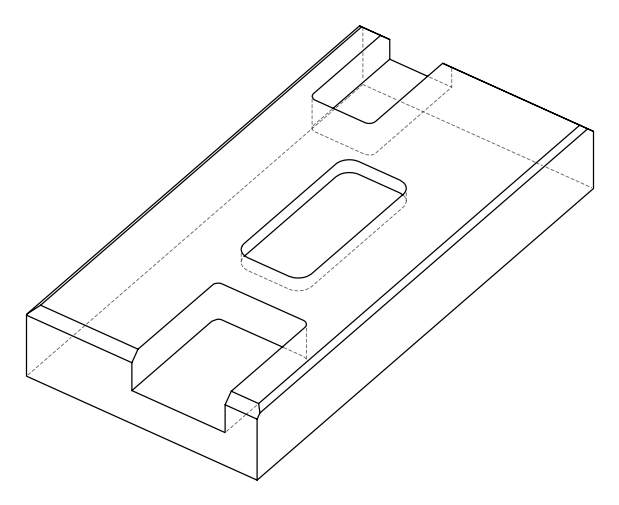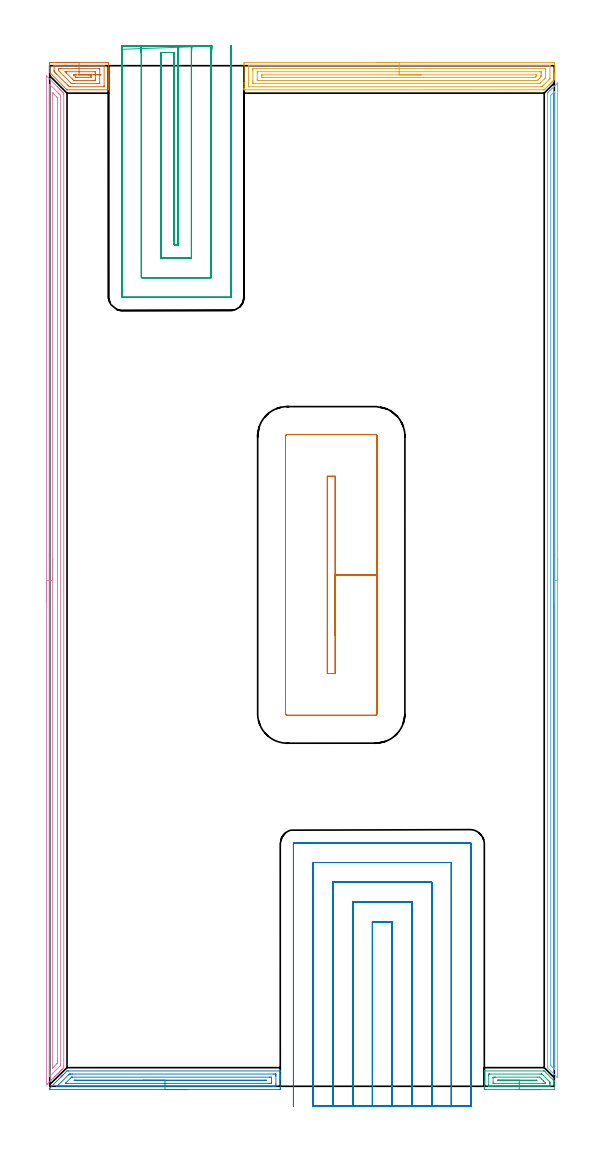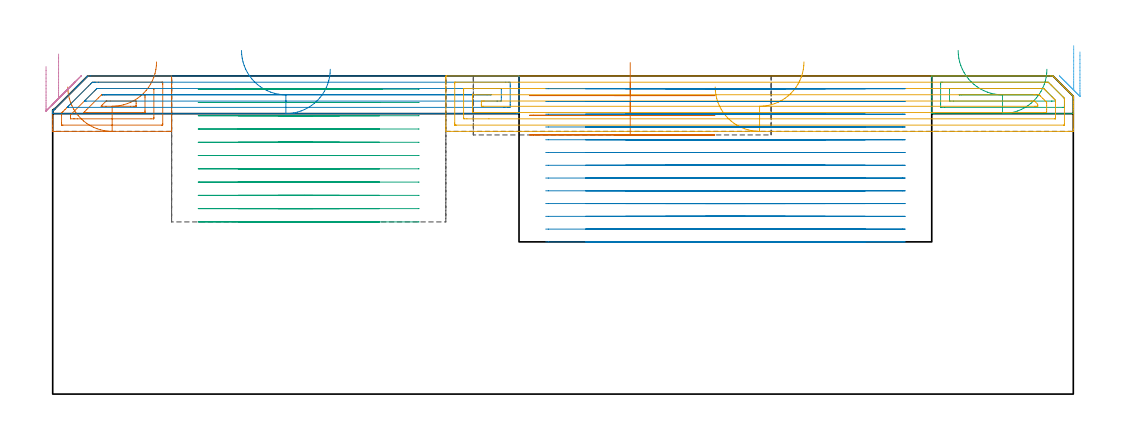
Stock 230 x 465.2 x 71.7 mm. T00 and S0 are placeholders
(PLAN: 9 operations, 2 tool changes, 99.5 min)
(1 AREA_MILL | FG_CHAMFER_SURFACE | UGT0205_001 | 1.2 min | 2615 mm3)
(2 AREA_MILL_1 | FG_CHAMFER_SURFACE_1 | UGT0205_001 | 3.39 min | 3986 mm3)
(3 AREA_MILL_2 | FG_CHAMFER_SURFACE_2 | UGT0205_001 | 1.12 min | 1341 mm3)
(4 AREA_MILL_3 | FG_CHAMFER_SURFACE_3 | UGT0205_001 | 11.09 min | 14027 mm3)
(5 AREA_MILL_4 | FG_CHAMFER_SURFACE_4 | UGT0205_001 | 5.84 min | 11568 mm3)
(6 AREA_MILL_5 | FG_CHAMFER_SURFACE_5 | UGT0205_001 | 7.36 min | 4731 mm3)
(7 MILL_RECTANGULAR_POCKET | POCKET_RECTANGULAR_STRAIGHT | UGT0201_109 | Follow Part, ap 6.35, ae 75% | 3.63 min | 134843 mm3)
(8 MILL_SLOT | SLOT_PARTIAL_RECTANGULAR | NXT0201_011 | Follow Part, ap 3, ae 75% | 42.56 min | 405926 mm3)
(9 MILL_SLOT_1 | SLOT_PARTIAL_RECTANGULAR_1 | NXT0201_011 | Follow Part, ap 3, ae 75% | 23.28 min | 225331 mm3)
(TOOL UGT0205_001 | Chamfer Mill 20 x 3 x 45 deg. | D20 FL50 Z2)
(TOOL UGT0201_109 | End Mill 25.4 mm | D25.4 FL25 Z2)
(TOOL NXT0201_011 | ENDMILL 12mm [2P460-1200-NA 1630] | D12 FL38 Z6)
(OP 1 AREA_MILL)
G17 G21 G94 G90
T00 M6
G54
G17 G0 G90 X3.4 Y466.7 S1061 M3
G43 Z81.7 H0
Z69.2
G94 G1 X3.438 Z68.328 F250.
X3.552 Z67.463
X3.741 Z66.612
X4.003 Z65.78
X4.337 Z64.974
X4.74 Z64.2
X5.208 Z63.464
X5.74 Z62.772
X6.329 Z62.129
X6.972 Z61.539
X7.664 Z61.008
X8.4 Z60.54
X9.174 Z60.137
X9.98 Z59.803
X10.812 Z59.541
X11.663 Z59.352
X12.528 Z59.238
X13.4 Z59.2
X25.879
X26.266 Y466.698 Z59.202
X26.759 Y466.693 Z59.204
X26.792 Y466.691 Z59.205
X26.8 Y466.201 Z59.695
Y459.123 Z66.771
Y458.418 Z67.48
Y458.238 Z67.66
Y456.468 Z69.428
Y456.109 Z69.79
Y455.058 Z70.841
Y454.699 Z71.2
X26.799 Y454.4 Z71.498
X26.79 Y454.206 Z71.692
X26.71 Y454.2 Z71.7
X8.076
X7.905 Y454.204 Z71.689
X7.879 Y454.225 Z71.669
X7.655 Y454.444 Z71.455
X7.632 Y454.467 Z71.432
X0.084 Y462.016 Z63.884
X0.01 Y462.101 Z63.796
X0. Y462.268 Z63.63
Y464.072 Z61.826
Y465.317 Z60.581
Y465.496 Z60.402
X0.004 Y466.201 Z59.692
X0.008 Y466.69 Z59.204
X0.042 Y466.692 Z59.203
X0.534 Y466.7 Z59.2
X13.4
Y465.286 Z60.614
X24.523 Y465.285 Z60.615
X24.704 Y465.281 Z60.619
X24.785 Y465.279 Z60.621
X24.792 Y465.233 Z60.667
X24.796 Y465.18 Z60.72
X24.799 Y465.01 Z60.89
X24.8 Y456.161 Z69.739
X24.797 Y455.853 Z70.047
X24.792 Y455.649 Z70.251
X24.79 Y455.619 Z70.281
X24.784 Y455.618 Z70.282
X24.759 Y455.616 Z70.284
X24.706 Y455.615 Z70.285
X24.492 Y455.614 Z70.286
X9.376 Y455.615 Z70.285
X8.953 Y455.621 Z70.279
X8.52 Y456.037 Z69.863
X8.083 Y456.468 Z69.432
X3.196 Y461.354 Z64.546
X2.773 Y461.777 Z64.123
X2.308 Y462.245 Z63.655
X2.106 Y462.456 Z63.444
X2.01 Y462.562 Z63.338
X2.007 Y462.662 Z63.238
X2.001 Y462.968 Z62.932
X2. Y464.739 Z61.161
X2.003 Y465.047 Z60.853
X2.008 Y465.251 Z60.649
X2.01 Y465.281 Z60.619
X2.016 Y465.282 Z60.618
X2.041 Y465.284 Z60.616
X2.094 Y465.285 Z60.615
X2.308 Y465.286 Z60.614
X13.4
Y463.872 Z62.028
X22.155 Y463.871 Z62.029
X22.717 Y463.869 Z62.031
X22.762 Y463.867 Z62.033
X22.783 Y463.866 Z62.034
X22.79 Y463.795 Z62.105
X22.797 Y463.63 Z62.27
X22.799 Y463.547 Z62.353
Y457.271 Z68.629
X22.796 Y457.188 Z68.712
X22.788 Y457.035 Z68.865
X22.717 Y457.034 Z68.866
X22.154 Y457.03 Z68.87
X21.83 Y457.029 Z68.871
X21.268 Y457.028 Z68.872
X11.182 Y457.029 Z68.871
X10.619 Y457.03 Z68.87
X10.294 Y457.032 Z68.868
X9.975 Y457.036 Z68.864
X9.65 Y457.353 Z68.547
X9.407 Y457.593 Z68.307
X4.338 Y462.662 Z63.238
X4.083 Y462.921 Z62.979
X4.014 Y462.997 Z62.903
X4.005 Y463.298 Z62.602
X4.001 Y463.464 Z62.436
X4. Y463.547 Z62.353
X4.001 Y463.629 Z62.271
X4.004 Y463.712 Z62.188
X4.012 Y463.865 Z62.035
X4.083 Y463.866 Z62.034
X4.646 Y463.87 Z62.03
X4.97 Y463.871 Z62.029
X5.532 Y463.872 Z62.028
X13.4
Y462.457 Z63.443
X20.261
X20.763 Y462.452 Z63.448
X20.786 Y462.451 Z63.449
X20.79 Y462.425 Z63.475
X20.795 Y462.354 Z63.546
X20.798 Y462.209 Z63.691
X20.8 Y461.919 Z63.981
Y459.123 Z66.777
X20.799 Y458.751 Z67.149
X20.797 Y458.566 Z67.334
X20.793 Y458.473 Z67.427
X20.79 Y458.454 Z67.446
X20.779 Y458.449 Z67.451
X20.733 Y458.447 Z67.453
X20.055 Y458.443 Z67.457
X19.85
X11.864
X11.182 Y458.445 Z67.455
X11.085 Y458.447 Z67.453
X11.029 Y458.449 Z67.451
X10.975 Y458.486 Z67.414
X10.294 Y459.154 Z66.746
X7.671 Y461.777 Z64.123
X7.632 Y461.816 Z64.084
X7.241 Y462.212 Z63.688
X7.049 Y462.41 Z63.49
X7.011 Y462.45 Z63.45
X7.033 Y462.452 Z63.448
X7.091 Y462.454 Z63.446
X7.632 Y462.457 Z63.443
X7.838
X13.4
Y461.043 Z64.857
X17.544
X18.28 Y461.042 Z64.858
X18.431 Y461.041 Z64.859
X18.733 Y461.036 Z64.864
X18.791 Y461.031 Z64.869
X18.794 Y461.011 Z64.889
X18.797 Y460.966 Z64.934
X18.799 Y460.892 Z65.008
X18.8 Y460.375 Z65.525
X18.796 Y460.008 Z65.892
X18.792 Y459.879 Z66.021
X18.791 Y459.868 Z66.032
X18.763 Y459.864 Z66.036
X18.683 Y459.86 Z66.04
X18.583 Y459.858 Z66.042
X12.956 Y459.857 Z66.043
X12.218 Y459.859 Z66.041
X12.069 Y459.862 Z66.038
X12.052 Y459.864 Z66.036
X12.031 Y459.878 Z66.022
X11.983 Y459.92 Z65.98
X11.892 Y460.008 Z65.892
X11.182 Y460.72 Z65.18
X11.017 Y460.892 Z65.008
X10.896 Y461.037 Z64.863
X11.033 Y461.04 Z64.86
X11.182 Y461.042 Z64.858
X11.918 Y461.043 Z64.857
X12.069
X13.4
X14.272 Z64.895
X15.136 Z65.009
X15.988 Z65.198
X16.82 Z65.46
X17.626 Z65.794
X18.4 Z66.197
X19.136 Z66.665
X19.828 Z67.196
X20.471 Z67.786
X21.06 Z68.429
X21.591 Z69.121
X22.06 Z69.857
X22.463 Z70.631
X22.797 Z71.437
X23.059 Z72.269
X23.248 Z73.12
X23.362 Z73.985
X23.4 Z74.857
G0 Z81.7
M5
M2
(OP 2 AREA_MILL_1)
G17 G21 G94 G90
T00 M6
G54
G17 G0 G90 X62.55 Y-1.5 S1061 M3
G43 Z81.7 H0
Z73.2
G94 G1 X62.512 Z72.328 F250.
X62.398 Z71.463
X62.209 Z70.612
X61.947 Z69.78
X61.613 Z68.974
X61.21 Z68.2
X60.742 Z67.464
X60.21 Z66.772
X59.621 Z66.129
X58.978 Z65.54
X58.286 Z65.008
X57.55 Z64.54
X56.776 Z64.137
X55.97 Z63.803
X55.138 Z63.541
X54.286 Z63.352
X53.422 Z63.238
X52.55 Z63.2
X0.11
X0.016 Y-1.495 Z63.204
X0.01 Y-1.494 Z63.205
X0. Y-1.4 Z63.3
Y-1.014 Z63.686
X0.004 Y-0.927 Z63.773
X0.01 Y-0.893 Z63.805
X0.16 Y-0.739 Z63.957
X0.258 Y-0.641 Z64.057
X0.466 Y-0.434 Z64.266
X5.205 Y4.305 Z69.004
X5.248 Y4.349 Z69.046
X5.295 Y4.395 Z69.094
X5.49 Y4.59 Z69.289
X5.539 Y4.64 Z69.337
X5.591 Y4.692 Z69.391
X5.776 Y4.876 Z69.575
X5.829 Y4.931 Z69.628
X6.122 Y5.222 Z69.922
X6.776 Y5.877 Z70.576
X7.665 Y6.766 Z71.464
X7.767 Y6.864 Z71.563
X7.905 Y6.999 Z71.687
X8.554 Y7. Z71.7
X104.99
X105.09 Y6.997 Z71.689
X105.097 Y6.922 Z71.615
X105.1 Y6.839 Z71.538
Y5.363 Z70.062
Y4.931 Z69.627
Y4.715 Z69.412
Y4.059 Z68.755
Y3.843 Z68.54
Y3.186 Z67.88
Y-0.847 Z63.849
X105.095 Y-1.176 Z63.521
X105.09 Y-1.492 Z63.204
X104.872 Y-1.496 Z63.202
X104.546 Y-1.5 Z63.2
X52.55
Y-0.086 Z64.614
X3.431 Y-0.085 Z64.615
X3.353 Y-0.084 Z64.616
X3.298 Y-0.08 Z64.62
X3.284 Y-0.078 Z64.622
X3.291 Y-0.069 Z64.631
X3.455 Y0.103 Z64.803
X3.573 Y0.223 Z64.923
X3.919 Y0.569 Z65.269
X8.554 Y5.203 Z69.903
X8.862 Y5.501 Z70.201
X8.947 Y5.579 Z70.279
X9.109 Y5.581 Z70.281
X9.443 Y5.584 Z70.284
X9.665 Y5.585 Z70.285
X10.331 Y5.586 Z70.286
X102.101
X102.768 Y5.584 Z70.284
X102.994 Y5.582 Z70.282
X103.072 Y5.579 Z70.279
X103.09 Y5.554 Z70.254
X103.096 Y5.481 Z70.181
X103.099 Y4.931 Z69.631
X103.1 Y4.605 Z69.305
Y1.116 Z65.816
X103.099 Y0.569 Z65.269
X103.097 Y0.246 Z64.946
X103.09 Y-0.076 Z64.624
X102.768 Y-0.082 Z64.618
X102.545 Y-0.084 Z64.616
X101.879 Y-0.086 Z64.614
X101.657
X52.55
Y1.328 Z66.028
X7.55 Y1.329 Z66.029
X7.32 Y1.332 Z66.032
X7.168 Y1.335 Z66.035
X7.146 Y1.338 Z66.038
X7.152 Y1.345 Z66.045
X7.174 Y1.371 Z66.071
X7.241 Y1.441 Z66.141
X9.652 Y3.853 Z68.553
X9.861 Y4.059 Z68.759
X9.957 Y4.148 Z68.848
X9.974 Y4.163 Z68.863
X10.025 Y4.166 Z68.866
X10.101 Y4.169 Z68.869
X10.217 Y4.171 Z68.871
X10.331
X100.101
X100.878 Y4.168 Z68.868
X100.99 Y4.165 Z68.865
X101.09 Y4.16 Z68.86
X101.095 Y4.059 Z68.759
X101.099 Y3.952 Z68.652
X101.1 Y2.206 Z66.906
X101.094 Y1.441 Z66.141
X101.093 Y1.341 Z66.041
X100.99 Y1.335 Z66.035
X100.216 Y1.329 Z66.029
X100.101
X52.55 Y1.328 Z66.028
Y2.743 Z67.443
X11.672
X11.235 Y2.744 Z67.444
X11.22 Y2.745 Z67.445
X11.183 Y2.751 Z67.451
X11.206 Y2.755 Z67.455
X11.22 Y2.756 Z67.456
X11.657 Y2.757 Z67.457
X12.094
X98.761
X98.775 Y2.755 Z67.455
X98.791 Y2.75 Z67.45
X98.774 Y2.744 Z67.444
X97.887 Y2.743 Z67.443
X52.55
X51.678 Z67.481
X50.814 Z67.595
X49.962 Z67.783
X49.13 Z68.046
X48.324 Z68.38
X47.55 Z68.782
X46.814 Z69.251
X46.122 Z69.782
X45.479 Z70.372
X44.89 Z71.015
X44.358 Z71.707
X43.89 Z72.443
X43.487 Z73.216
X43.153 Z74.022
X42.891 Z74.854
X42.702 Z75.706
X42.588 Z76.571
X42.55 Z77.443
G0 Z81.7
M5
M2
(OP 3 AREA_MILL_2)
G17 G21 G94 G90
T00 M6
G54
G17 G0 G90 X224.05 Y-1.5 S1061 M3
G43 Z81.7 H0
Z73.2
G94 G1 X224.012 Z72.328 F250.
X223.898 Z71.464
X223.709 Z70.612
X223.447 Z69.78
X223.113 Z68.974
X222.71 Z68.2
X222.242 Z67.464
X221.71 Z66.772
X221.121 Z66.129
X220.478 Z65.54
X219.786 Z65.009
X219.05 Z64.54
X218.276 Z64.137
X217.47 Z63.803
X216.638 Z63.541
X215.786 Z63.352
X214.922 Z63.238
X214.05 Z63.2
X198.584
X198.261 Y-1.495 Z63.202
X198.11 Y-1.491 Z63.205
X198.1 Y-1.176 Z63.52
Y1.441 Z66.135
Y2.231 Z66.93
Y6.676 Z71.374
X198.102 Y6.942 Z71.64
X198.11 Y6.996 Z71.692
X198.142 Y7. Z71.7
X225.097
X225.403 Y6.995 Z71.691
X225.539 Y6.861 Z71.558
X225.724 Y6.676 Z71.375
X229.516 Y2.884 Z67.584
X229.798 Y2.605 Z67.3
X229.958 Y2.439 Z67.136
X229.996 Y2.394 Z67.09
X229.997 Y2.314 Z67.012
X230. Y2.148 Z66.847
X229.999 Y-1.492 Z63.206
X229.958 Y-1.495 Z63.205
X229.794 Y-1.5 Z63.2
X214.05
Y-0.086 Z64.614
X201.015
X200.352 Y-0.084 Z64.616
X200.127 Y-0.082 Z64.618
X200.11 Y-0.079 Z64.621
X200.107 Y-0.074 Z64.626
X200.102 Y-0.057 Z64.643
X200.1 Y0.569 Z65.269
Y0.817 Z65.517
X200.101 Y5.178 Z69.878
X200.108 Y5.427 Z70.127
X200.113 Y5.579 Z70.279
X200.186 Y5.581 Z70.281
X200.352 Y5.584 Z70.284
X200.572 Y5.585 Z70.285
X223.55
X224.213 Y5.582 Z70.282
X224.307 Y5.58 Z70.28
X224.361 Y5.577 Z70.277
X224.411 Y5.53 Z70.23
X224.616 Y5.33 Z70.03
X225.019 Y4.931 Z69.631
X225.097 Y4.853 Z69.553
X227.748 Y2.201 Z66.901
X227.934 Y2.007 Z66.707
X227.978 Y1.96 Z66.66
X227.99 Y1.855 Z66.555
X227.995 Y1.69 Z66.39
X227.998 Y1.441 Z66.141
X228. Y1.193 Z65.893
Y0.569 Z65.269
X227.999 Y0.322 Z65.022
X227.992 Y0.073 Z64.773
X227.987 Y-0.079 Z64.621
X227.914 Y-0.081 Z64.619
X227.748 Y-0.084 Z64.616
X227.528 Y-0.085 Z64.615
X214.05 Y-0.086 Z64.614
Y1.328 Z66.028
X203.003 Y1.329 Z66.029
X202.229 Y1.333 Z66.033
X202.119 Y1.336 Z66.036
X202.103 Y1.441 Z66.141
X202.101 Y1.459 Z66.159
Y4.059 Z68.759
X202.102 Y4.075 Z68.775
X202.119 Y4.164 Z68.864
X202.889 Y4.171 Z68.871
X203.003
X222.446
X223.22 Y4.167 Z68.867
X223.33 Y4.164 Z68.864
X223.438 Y4.059 Z68.759
X224.213 Y3.287 Z67.987
X225.097 Y2.404 Z67.104
X225.186 Y2.314 Z67.014
X225.981 Y1.508 Z66.208
X225.995 Y1.441 Z66.141
X225.997 Y1.425 Z66.125
X225.981 Y1.336 Z66.036
X225.211 Y1.329 Z66.029
X225.097
X214.05 Y1.328 Z66.028
Y2.743 Z67.443
X204.335
X204.321 Y2.744 Z67.444
X204.272 Y2.749 Z67.449
X204.327 Y2.751 Z67.451
X204.756 Y2.757 Z67.457
X204.77
X221.997
X222.011 Y2.755 Z67.455
X222.025 Y2.75 Z67.45
X222.01 Y2.744 Z67.444
X221.997 Y2.743 Z67.443
X214.05
X213.178 Z67.481
X212.314 Z67.595
X211.462 Z67.783
X210.63 Z68.046
X209.824 Z68.38
X209.05 Z68.782
X208.314 Z69.251
X207.622 Z69.782
X206.979 Z70.372
X206.39 Z71.015
X205.858 Z71.707
X205.39 Z72.443
X204.987 Z73.216
X204.653 Z74.022
X204.391 Z74.854
X204.202 Z75.706
X204.088 Z76.571
X204.05 Z77.443
G0 Z81.7
M5
M2
(OP 4 AREA_MILL_3)
G17 G21 G94 G90
T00 M6
G54
G17 G0 G90 X-1.5 Y220.6 S1061 M3
G43 Z81.7 H0
Z73.8
G94 G1 Y220.638 Z72.928 F250.
Y220.752 Z72.063
Y220.941 Z71.212
Y221.203 Z70.38
Y221.537 Z69.574
Y221.94 Z68.8
Y222.408 Z68.064
Y222.939 Z67.372
Y223.529 Z66.729
Y224.172 Z66.14
Y224.864 Z65.608
Y225.6 Z65.14
Y226.374 Z64.737
Y227.18 Z64.403
Y228.012 Z64.141
Y228.863 Z63.952
Y229.728 Z63.838
Y230.6 Z63.8
Y460.566
X-1.494 Y460.583 Z63.804
X-1.468 Y460.566 Z63.83
X-1.387 Y460.488 Z63.912
X-1.372 Y460.472 Z63.927
X3.404 Y455.696 Z68.704
X3.77 Y455.332 Z69.066
X4.244 Y454.856 Z69.544
X4.497 Y454.604 Z69.795
X4.65 Y454.452 Z69.945
X4.798 Y454.303 Z70.096
X4.944 Y454.157 Z70.242
X5.09 Y454.012 Z70.385
X5.231 Y453.87 Z70.529
X5.391 Y453.71 Z70.689
X5.53 Y453.572 Z70.826
X5.97 Y453.132 Z71.266
X6.284 Y452.816 Z71.581
X6.395 Y452.702 Z71.691
X6.4 Y451.921 Z71.7
Y9.278
X6.395 Y8.498 Z71.691
X6.284 Y8.384 Z71.581
X5.664 Y7.763 Z70.962
X5.53 Y7.628 Z70.826
X5.391 Y7.49 Z70.689
X5.231 Y7.33 Z70.529
X5.09 Y7.188 Z70.385
X4.944 Y7.043 Z70.241
X4.798 Y6.897 Z70.096
X4.65 Y6.748 Z69.945
X4.497 Y6.596 Z69.794
X4.365 Y6.464 Z69.663
X4.21 Y6.307 Z69.505
X4.049 Y6.148 Z69.347
X3.932 Y6.031 Z69.23
X3.77 Y5.867 Z69.064
X3.602 Y5.701 Z68.9
X3.33 Y5.429 Z68.628
X3.156 Y5.254 Z68.452
X2.592 Y4.692 Z67.891
X2.262 Y4.36 Z67.558
X1.652 Y3.752 Z66.952
X0.919 Y3.019 Z66.218
X-0.422 Y1.677 Z64.877
X-1.117 Y0.982 Z64.182
X-1.32 Y0.783 Z63.98
X-1.493 Y0.619 Z63.806
X-1.5 Y0.793 Z63.8
Y230.6
X-0.086 Z65.214
X-0.085 Y456.286 Z65.215
X-0.084 Y456.393 Z65.216
X-0.079 Y456.67 Z65.221
X-0.076 Y456.715 Z65.224
X-0.036 Y456.68 Z65.264
X0.008 Y456.638 Z65.308
X0.257 Y456.393 Z65.557
X4.21 Y452.44 Z69.51
X4.727 Y451.921 Z70.027
X4.903 Y451.739 Z70.203
X4.965 Y451.674 Z70.265
X4.979 Y451.624 Z70.279
X4.985 Y451.027 Z70.285
Y10.172
X4.982 Y9.778 Z70.282
X4.979 Y9.582 Z70.279
X4.977 Y9.538 Z70.277
X4.955 Y9.512 Z70.255
X4.909 Y9.462 Z70.209
X4.728 Y9.278 Z70.028
X0.127 Y4.678 Z65.427
X0.031 Y4.583 Z65.331
X-0.063 Y4.495 Z65.237
X-0.077 Y4.483 Z65.223
X-0.08 Y4.54 Z65.22
X-0.084 Y4.7 Z65.216
X-0.085 Y4.807 Z65.215
X-0.086 Y5.364 Z65.214
Y230.6
X1.328 Z66.628
X1.329 Y452.167 Z66.629
X1.331 Y452.816 Z66.631
X1.332 Y452.852 Z66.632
Y452.855
X1.381 Y452.816 Z66.681
X1.57 Y452.629 Z66.87
X2.279 Y451.921 Z67.579
X3.173 Y451.027 Z68.473
X3.33 Y450.869 Z68.63
X3.509 Y450.683 Z68.809
X3.552 Y450.637 Z68.852
X3.565 Y450.599 Z68.865
X3.567 Y450.542 Z68.867
X3.57 Y450.378 Z68.87
X3.571 Y450.133 Z68.871
Y449.888
Y11.716
X3.57 Y11.067 Z68.87
X3.568 Y10.824 Z68.868
X3.564 Y10.581 Z68.864
X3.33 Y10.333 Z68.63
X3.252 Y10.252 Z68.552
X1.384 Y8.384 Z66.684
X1.36 Y8.366 Z66.66
X1.335 Y8.347 Z66.635
X1.332 Y8.384 Z66.632
X1.33 Y8.422 Z66.63
X1.329 Y8.629 Z66.629
X1.328 Y230.6 Z66.628
Y231.471 Z66.666
Y232.336 Z66.78
Y233.188 Z66.969
Y234.02 Z67.231
Y234.826 Z67.565
Y235.6 Z67.968
Y236.336 Z68.437
Y237.028 Z68.968
Y237.671 Z69.557
Y238.26 Z70.201
Y238.791 Z70.893
Y239.26 Z71.628
Y239.663 Z72.402
Y239.997 Z73.208
Y240.259 Z74.04
Y240.448 Z74.892
Y240.562 Z75.757
Y240.6 Z76.628
G0 Z81.7
M5
M2
(OP 5 AREA_MILL_4)
G17 G21 G94 G90
T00 M6
G54
G17 G0 G90 X149.3 Y466.7 S1061 M3
G43 Z81.7 H0
Z69.2
G94 G1 X149.338 Z68.328 F250.
X149.452 Z67.463
X149.641 Z66.612
X149.903 Z65.78
X150.237 Z64.974
X150.64 Z64.2
X151.108 Z63.464
X151.64 Z62.772
X152.229 Z62.129
X152.872 Z61.539
X153.564 Z61.008
X154.3 Z60.54
X155.074 Z60.137
X155.88 Z59.803
X156.712 Z59.541
X157.564 Z59.352
X158.428 Z59.238
X159.3 Z59.2
X228.886
X229.389 Y466.698 Z59.202
X229.886 Y466.694 Z59.204
X229.991 Y466.692 Z59.206
X230. Y466.201 Z59.696
Y461.777 Z64.117
Y461.219 Z64.678
Y460.892 Z65.003
Y460.334 Z65.562
Y460.008 Z65.887
Y459.17 Z66.729
Y458.806 Z67.091
X229.984 Y458.783 Z67.115
X229.58 Y458.38 Z67.52
X229.439 Y458.238 Z67.659
X229.389 Y458.188 Z67.711
X229.195 Y457.994 Z67.905
X229.144 Y457.943 Z67.954
X229.091 Y457.891 Z68.008
X228.902 Y457.702 Z68.197
X228.85 Y457.648 Z68.249
X228.794 Y457.593 Z68.306
X228.61 Y457.41 Z68.489
X228.555 Y457.353 Z68.544
X228.496 Y457.296 Z68.603
X228.318 Y457.117 Z68.782
X228.26 Y457.058 Z68.838
X228.198 Y456.998 Z68.901
X228.026 Y456.825 Z69.074
X227.965 Y456.763 Z69.133
X227.901 Y456.7 Z69.199
X227.733 Y456.533 Z69.366
X227.67 Y456.468 Z69.428
X226.995 Y455.795 Z70.105
X226.785 Y455.583 Z70.313
X226.134 Y454.934 Z70.966
X225.9 Y454.699 Z71.198
X225.818 Y454.617 Z71.281
X225.573 Y454.373 Z71.527
X225.443 Y454.245 Z71.654
X225.401 Y454.207 Z71.693
X224.925 Y454.2 Z71.7
X88.765
X88.608 Y454.202 Z71.688
X88.6 Y454.221 Z71.67
Y454.568 Z71.332
Y454.931 Z70.969
Y455.583 Z70.311
Y456.795 Z69.102
Y457.353 Z68.541
Y465.596 Z60.301
X88.604 Y466.201 Z59.696
X88.609 Y466.692 Z59.206
X88.714 Y466.694 Z59.203
X89.211 Y466.7 Z59.2
X159.3
Y465.286 Z60.614
X227.825
X227.921 Y465.285 Z60.615
X227.967 Y465.282 Z60.618
X227.985 Y465.279 Z60.621
X227.99 Y465.27 Z60.63
X227.995 Y465.162 Z60.738
X228. Y464.924 Z60.976
X227.999 Y459.616 Z66.284
X227.992 Y459.369 Z66.531
X227.987 Y459.249 Z66.651
X227.869 Y459.123 Z66.777
X227.738 Y458.989 Z66.911
X227.603 Y458.853 Z67.047
X225.219 Y456.468 Z69.432
X224.925 Y456.174 Z69.726
X224.625 Y455.88 Z70.02
X224.422 Y455.684 Z70.216
X224.35 Y455.621 Z70.279
X224.001 Y455.614 Z70.286
X90.775
X90.68 Y455.615 Z70.285
X90.633 Y455.618 Z70.282
X90.615 Y455.621 Z70.279
X90.61 Y455.63 Z70.27
X90.605 Y455.738 Z70.162
X90.601 Y455.976 Z69.924
Y464.824 Z61.076
X90.607 Y465.218 Z60.682
X90.61 Y465.268 Z60.632
X90.624 Y465.279 Z60.621
X90.674 Y465.282 Z60.618
X90.781 Y465.284 Z60.616
X90.997 Y465.286 Z60.614
X159.3
Y463.872 Z62.028
X225.818 Y463.871 Z62.029
X225.927 Y463.87 Z62.03
X225.965 Y463.868 Z62.032
X225.981 Y463.866 Z62.034
X225.99 Y463.847 Z62.053
X225.995 Y463.728 Z62.172
X225.998 Y463.547 Z62.353
X226. Y463.366 Z62.534
Y462.662 Z63.238
Y460.892 Z65.008
Y460.712 Z65.188
X225.995 Y460.008 Z65.892
X225.991 Y459.836 Z66.064
X225.973 Y459.684 Z66.216
X225.818 Y459.52 Z66.38
X225.619 Y459.319 Z66.581
X225.424 Y459.123 Z66.777
X223.842 Y457.541 Z68.359
X223.654 Y457.353 Z68.547
X223.396 Y457.098 Z68.802
X223.356 Y457.063 Z68.837
X223.333 Y457.043 Z68.857
X223.301 Y457.035 Z68.865
X223.139 Y457.033 Z68.867
X222.573 Y457.029 Z68.871
X92.782
X92.673 Y457.03 Z68.87
X92.635 Y457.032 Z68.868
X92.619 Y457.034 Z68.866
X92.61 Y457.053 Z68.847
X92.605 Y457.172 Z68.728
X92.602 Y457.353 Z68.547
X92.6 Y457.534 Z68.366
Y458.238 Z67.662
Y462.843 Z63.057
X92.605 Y463.547 Z62.353
X92.609 Y463.719 Z62.181
X92.628 Y463.865 Z62.035
X92.782 Y463.866 Z62.034
X93.349 Y463.871 Z62.029
X98.307 Y463.872 Z62.028
X159.3
Y462.457 Z63.443
X223.346
X223.893 Y462.455 Z63.445
X223.95 Y462.453 Z63.447
X223.984 Y462.451 Z63.449
X223.99 Y462.413 Z63.487
X223.994 Y462.212 Z63.688
X224. Y461.809 Z64.091
Y460.924 Z64.976
Y460.892 Z65.008
X223.996 Y460.466 Z65.434
X223.992 Y460.253 Z65.647
X223.989 Y460.149 Z65.751
X223.941 Y460.097 Z65.803
X223.856 Y460.008 Z65.892
X223.5 Y459.649 Z66.251
X223.139 Y459.287 Z66.613
X222.612 Y458.76 Z67.14
X222.489 Y458.639 Z67.261
X222.39 Y458.543 Z67.357
X222.321 Y458.48 Z67.42
X222.284 Y458.45 Z67.45
X222.246 Y458.448 Z67.452
X222.037 Y458.445 Z67.455
X221.353 Y458.443 Z67.457
X221.147
X95.254
X94.707 Y458.445 Z67.455
X94.65 Y458.447 Z67.453
X94.616 Y458.449 Z67.451
X94.61 Y458.487 Z67.413
X94.606 Y458.688 Z67.212
X94.6 Y459.091 Z66.809
Y461.746 Z64.154
X94.601 Y462.204 Z63.696
X94.603 Y462.417 Z63.483
X94.606 Y462.443 Z63.457
X94.61 Y462.45 Z63.45
X94.618 Y462.453 Z63.447
X94.677 Y462.456 Z63.444
X94.775 Y462.457 Z63.443
X159.3
Y461.043 Z64.857
X221.353
X221.505 Y461.042 Z64.858
X221.809 Y461.037 Z64.863
X221.99 Y461.033 Z64.867
X221.992 Y460.984 Z64.916
X221.99 Y460.892 Z65.008
X221.973 Y460.583 Z65.317
X221.381 Y459.98 Z65.92
X221.353 Y459.953 Z65.947
X221.255 Y459.865 Z66.035
X221.168 Y459.863 Z66.037
X220.983 Y459.86 Z66.04
X220.612 Y459.857 Z66.043
X220.46
X97.247
X97.095 Y459.858 Z66.042
X96.791 Y459.863 Z66.037
X96.61 Y459.867 Z66.033
X96.606 Y459.916 Z65.984
X96.604 Y460.008 Z65.892
X96.6 Y460.648 Z65.252
Y460.892 Z65.008
X96.601 Y460.973 Z64.927
X96.602 Y461.013 Z64.887
X96.606 Y461.031 Z64.869
X96.608 Y461.036 Z64.864
X96.639 Y461.037 Z64.863
X96.942 Y461.042 Z64.858
X97.095 Y461.043 Z64.857
X159.3
X160.172 Z64.895
X161.036 Z65.009
X161.888 Z65.198
X162.72 Z65.46
X163.526 Z65.794
X164.3 Z66.197
X165.036 Z66.665
X165.728 Z67.196
X166.371 Z67.786
X166.96 Z68.429
X167.492 Z69.121
X167.96 Z69.857
X168.363 Z70.631
X168.697 Z71.437
X168.959 Z72.269
X169.148 Z73.12
X169.262 Z73.985
X169.3 Z74.857
G0 Z81.7
M5
M2
(OP 6 AREA_MILL_5)
G17 G21 G94 G90
T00 M6
G54
G17 G0 G90 X231.5 Y240.6 S1061 M3
G43 Z81.7 H0
Z77.1
G94 G1 Y240.562 Z76.228 F250.
Y240.448 Z75.364
Y240.259 Z74.512
Y239.997 Z73.68
Y239.663 Z72.874
Y239.26 Z72.1
Y238.791 Z71.364
Y238.26 Z70.672
Y237.671 Z70.029
Y237.028 Z69.44
Y236.336 Z68.908
Y235.6 Z68.44
Y234.826 Z68.037
Y234.02 Z67.703
Y233.188 Z67.441
Y232.336 Z67.252
Y231.472 Z67.138
Y230.6 Z67.1
X231.499 Y4.075 Z67.101
X231.498 Y4.034 Z67.102
X231.491 Y3.915 Z67.106
X231.417 Y3.985 Z67.181
X231.325 Y4.075 Z67.273
X227.004 Y8.396 Z71.596
X226.932 Y8.47 Z71.668
X226.907 Y8.5 Z71.693
X226.9 Y8.989 Z71.7
Y452.211
X226.907 Y452.7 Z71.693
X226.93 Y452.73 Z71.67
X227.426 Y453.228 Z71.17
X227.782 Y453.582 Z70.818
X227.962 Y453.762 Z70.638
X228.197 Y453.998 Z70.401
X228.313 Y454.115 Z70.283
X228.649 Y454.449 Z69.951
X228.869 Y454.669 Z69.731
X229.091 Y454.891 Z69.508
X229.2 Y455.002 Z69.396
X229.776 Y455.576 Z68.823
X229.984 Y455.785 Z68.614
X230.087 Y455.889 Z68.509
X230.53 Y456.331 Z68.069
X230.974 Y456.775 Z67.622
X231.417 Y457.217 Z67.182
X231.477 Y457.274 Z67.122
X231.495 Y457.283 Z67.104
X231.5 Y457.274 Z67.1
Y230.6
X230.086 Z68.514
Y8.097
X230.081 Y7.874 Z68.519
X230.078 Y7.784 Z68.522
X230.02 Y7.834 Z68.58
X229.959 Y7.893 Z68.641
X229.754 Y8.096 Z68.846
X229.2 Y8.65 Z69.4
X228.862 Y8.989 Z69.738
X228.519 Y9.342 Z70.081
X228.321 Y9.552 Z70.279
X228.318 Y9.659 Z70.282
X228.314 Y9.882 Z70.286
Y451.316
X228.318 Y451.54 Z70.282
X228.321 Y451.647 Z70.279
X228.384 Y451.722 Z70.216
X228.588 Y451.934 Z70.012
X228.86 Y452.211 Z69.74
X229.754 Y453.104 Z68.846
X229.921 Y453.271 Z68.679
X230.023 Y453.372 Z68.577
X230.054 Y453.4 Z68.546
X230.079 Y453.418 Z68.521
X230.082 Y453.326 Z68.518
X230.086 Y453.105 Z68.514
Y230.6
Y229.728 Z68.552
Y228.863 Z68.666
Y228.012 Z68.855
Y227.18 Z69.117
Y226.374 Z69.451
Y225.6 Z69.854
Y224.864 Z70.323
Y224.172 Z70.854
Y223.529 Z71.443
Y222.94 Z72.086
Y222.408 Z72.778
Y221.94 Z73.514
Y221.537 Z74.288
Y221.203 Z75.094
Y220.941 Z75.926
Y220.752 Z76.778
Y220.638 Z77.643
Y220.6 Z78.514
G0 Z81.7
M5
M2
(OP 7 MILL_RECTANGULAR_POCKET)
G17 G21 G94 G90
T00 M6
G54
G17 G0 G90 X130.15 Y205.359 S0 M3
G43 Z81.7 H0
Z74.7
G94 G1 Y233.1 Z67.267 F250.
Y278.05 F500.
X126.55
Y188.15
X130.15
Y233.1
X149.2
Y296.3
G3 X148.4 Y297.1 R0.8
G1 X108.3
G3 X107.5 Y296.3 R0.8
G1 Y169.9
G3 X108.3 Y169.1 R0.8
G1 X148.4
G3 X149.2 Y169.9 R0.8
G1 Y233.1
Y234.1
G0 X130.15 Y205.359 Z70.267
G1 Y233.1 Z62.833 F250.
Y278.05 F500.
X126.55
Y188.15
X130.15
Y233.1
X149.2
Y296.3
G3 X148.4 Y297.1 R0.8
G1 X108.3
G3 X107.5 Y296.3 R0.8
G1 Y169.9
G3 X108.3 Y169.1 R0.8
G1 X148.4
G3 X149.2 Y169.9 R0.8
G1 Y233.1
Y234.1
G0 X130.15 Y205.359 Z65.833
G1 Y233.1 Z58.4 F250.
Y278.05 F500.
X126.55
Y188.15
X130.15
Y233.1
X149.2
Y296.3
G3 X148.4 Y297.1 R0.8
G1 X108.3
G3 X107.5 Y296.3 R0.8
G1 Y169.9
G3 X108.3 Y169.1 R0.8
G1 X148.4
G3 X149.2 Y169.9 R0.8
G1 Y233.1
Y234.1
G0 Z81.7
M5
M2
(OP 8 MILL_SLOT)
G17 G21 G94 G90
T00 M6
G54
G17 G0 G90 X156.106 Y-9. S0 M3
G43 Z81.7 H1
Z68.823
G94 G1 X156.1 Y-6. F250.
Y-5.924 F500.
Y75.
X147.1
Y-5.917
Y-6.
X147.093 Y-9. F250.
X165.109
X165.1 Y-6.
Y-5.924 F500.
Y84.
X138.1
Y-5.917
Y-6.
X138.091 Y-9. F250.
X174.113
X174.1 Y-6.
Y-5.924 F500.
Y93.
X129.1
Y-5.917
Y-6.
X129.086 Y-9. F250.
X183.126
X183.1 Y-6.
Y-5.924 F500.
Y102.
X120.1
Y-5.917
Y-6.
X120.072 Y-9. F250.
X192.1 Y-8.924
Y-5.924
Y110.4 F500.
G3 X191.5 Y111. R0.6
G1 X111.7
G3 X111.1 Y110.4 R0.6
G1 Y-5.917
Y-8.917 F250.
G0 X156.1 Y-9. Z65.946
G1 Y-6.
Y75. F500.
X147.1
Y-6.
Y-9. F250.
X165.1
Y-6.
Y84. F500.
X138.1
Y-6.
Y-9. F250.
X174.1
Y-6.
Y93. F500.
X129.1
Y-6.
Y-9. F250.
X183.1
Y-6.
Y102. F500.
X120.1
Y-6.
Y-9. F250.
X192.1
Y-6.
Y110.4 F500.
G3 X191.5 Y111. R0.6
G1 X111.7
G3 X111.1 Y110.4 R0.6
G1 Y-6.
Y-9. F250.
G0 X156.1 Z63.069
G1 Y-6.
Y75. F500.
X147.1
Y-6.
Y-9. F250.
X165.1
Y-6.
Y84. F500.
X138.1
Y-6.
Y-9. F250.
X174.1
Y-6.
Y93. F500.
X129.1
Y-6.
Y-9. F250.
X183.1
Y-6.
Y102. F500.
X120.1
Y-6.
Y-9. F250.
X192.1
Y-6.
Y110.4 F500.
G3 X191.5 Y111. R0.6
G1 X111.7
G3 X111.1 Y110.4 R0.6
G1 Y-6.
Y-9. F250.
G0 X156.1 Z60.192
G1 Y-6.
Y75. F500.
X147.1
Y-6.
Y-9. F250.
X165.1
Y-6.
Y84. F500.
X138.1
Y-6.
Y-9. F250.
X174.1
Y-6.
Y93. F500.
X129.1
Y-6.
Y-9. F250.
X183.1
Y-6.
Y102. F500.
X120.1
Y-6.
Y-9. F250.
X192.1
Y-6.
Y110.4 F500.
G3 X191.5 Y111. R0.6
G1 X111.7
G3 X111.1 Y110.4 R0.6
G1 Y-6.
Y-9. F250.
G0 X156.1 Z57.315
G1 Y-6.
Y75. F500.
X147.1
Y-6.
Y-9. F250.
X165.1
Y-6.
Y84. F500.
X138.1
Y-6.
Y-9. F250.
X174.1
Y-6.
Y93. F500.
X129.1
Y-6.
Y-9. F250.
X183.1
Y-6.
Y102. F500.
X120.1
Y-6.
Y-9. F250.
X192.1
Y-6.
Y110.4 F500.
G3 X191.5 Y111. R0.6
G1 X111.7
G3 X111.1 Y110.4 R0.6
G1 Y-6.
Y-9. F250.
G0 X156.1 Z54.438
G1 Y-6.
Y75. F500.
X147.1
Y-6.
Y-9. F250.
X165.1
Y-6.
Y84. F500.
X138.1
Y-6.
Y-9. F250.
X174.1
Y-6.
Y93. F500.
X129.1
Y-6.
Y-9. F250.
X183.1
Y-6.
Y102. F500.
X120.1
Y-6.
Y-9. F250.
X192.1
Y-6.
Y110.4 F500.
G3 X191.5 Y111. R0.6
G1 X111.7
G3 X111.1 Y110.4 R0.6
G1 Y-6.
Y-9. F250.
G0 X156.1 Z51.561
G1 Y-6.
Y75. F500.
X147.1
Y-6.
Y-9. F250.
X165.1
Y-6.
Y84. F500.
X138.1
Y-6.
Y-9. F250.
X174.1
Y-6.
Y93. F500.
X129.1
Y-6.
Y-9. F250.
X183.1
Y-6.
Y102. F500.
X120.1
Y-6.
Y-9. F250.
X192.1
Y-6.
Y110.4 F500.
G3 X191.5 Y111. R0.6
G1 X111.7
G3 X111.1 Y110.4 R0.6
G1 Y-6.
Y-9. F250.
G0 X156.1 Z48.685
G1 Y-6.
Y75. F500.
X147.1
Y-6.
Y-9. F250.
X165.1
Y-6.
Y84. F500.
X138.1
Y-6.
Y-9. F250.
X174.1
Y-6.
Y93. F500.
X129.1
Y-6.
Y-9. F250.
X183.1
Y-6.
Y102. F500.
X120.1
Y-6.
Y-9. F250.
X192.1
Y-6.
Y110.4 F500.
G3 X191.5 Y111. R0.6
G1 X111.7
G3 X111.1 Y110.4 R0.6
G1 Y-6.
Y-9. F250.
G0 X156.1 Z45.808
G1 Y-6.
Y75. F500.
X147.1
Y-6.
Y-9. F250.
X165.1
Y-6.
Y84. F500.
X138.1
Y-6.
Y-9. F250.
X174.1
Y-6.
Y93. F500.
X129.1
Y-6.
Y-9. F250.
X183.1
Y-6.
Y102. F500.
X120.1
Y-6.
Y-9. F250.
X192.1
Y-6.
Y110.4 F500.
G3 X191.5 Y111. R0.6
G1 X111.7
G3 X111.1 Y110.4 R0.6
G1 Y-6.
Y-9. F250.
G0 X156.1 Z42.931
G1 Y-6.
Y75. F500.
X147.1
Y-6.
Y-9. F250.
X165.1
Y-6.
Y84. F500.
X138.1
Y-6.
Y-9. F250.
X174.1
Y-6.
Y93. F500.
X129.1
Y-6.
Y-9. F250.
X183.1
Y-6.
Y102. F500.
X120.1
Y-6.
Y-9. F250.
X192.1
Y-6.
Y110.4 F500.
G3 X191.5 Y111. R0.6
G1 X111.7
G3 X111.1 Y110.4 R0.6
G1 Y-6.
Y-9. F250.
G0 X156.1 Z40.054
G1 Y-6.
Y75. F500.
X147.1
Y-6.
Y-9. F250.
X165.1
Y-6.
Y84. F500.
X138.1
Y-6.
Y-9. F250.
X174.1
Y-6.
Y93. F500.
X129.1
Y-6.
Y-9. F250.
X183.1
Y-6.
Y102. F500.
X120.1
Y-6.
Y-9. F250.
X192.1
Y-6.
Y110.4 F500.
G3 X191.5 Y111. R0.6
G1 X111.7
G3 X111.1 Y110.4 R0.6
G1 Y-6.
Y-9. F250.
G0 X156.1 Z37.177
G1 Y-6.
Y75. F500.
X147.1
Y-6.
Y-9. F250.
X165.1
Y-6.
Y84. F500.
X138.1
Y-6.
Y-9. F250.
X174.1
Y-6.
Y93. F500.
X129.1
Y-6.
Y-9. F250.
X183.1
Y-6.
Y102. F500.
X120.1
Y-6.
Y-9. F250.
X192.1
Y-6.
Y110.4 F500.
G3 X191.5 Y111. R0.6
G1 X111.7
G3 X111.1 Y110.4 R0.6
G1 Y-6.
Y-9. F250.
G0 X156.1 Z34.3
G1 Y-6.
Y75. F500.
X147.1
Y-6.
Y-9. F250.
X165.1
Y-6.
Y84. F500.
X138.1
Y-6.
Y-9. F250.
X174.1
Y-6.
Y93. F500.
X129.1
Y-6.
Y-9. F250.
X183.1
Y-6.
Y102. F500.
X120.1
Y-6.
Y-9. F250.
X192.1
Y-6.
Y110.4 F500.
G3 X191.5 Y111. R0.6
G1 X111.7
G3 X111.1 Y110.4 R0.6
G1 Y-6.
Y-9. F250.
G0 Z81.7
M5
M2
(OP 9 MILL_SLOT_1)
G17 G21 G94 G90
T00 M6
G54
G17 G0 G90 X58.84 Y474.194 S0 M3
G43 Z81.7 H1
Z68.709
G94 G1 X58.649 Y471.2 F250.
G3 X58.6 Y469.673 R24. F500.
G1 Y383.6
X56.8
Y469.672
G3 X56.751 Y471.2 R24.
G1 X50.735
G2 X50.8 Y469.672 R18.
G1 Y377.6
X64.6
Y469.673
G2 X64.665 Y471.2 R18.
G1 X64.92 Y474.189 F250.
X41.16 Y474.156
X41.669 Y471.2
G2 X41.8 Y469.672 R9. F500.
G1 Y368.6
X73.6
Y469.673
G2 X73.731 Y471.2 R9.
G1 X74.24 Y474.156 F250.
X32.8 Y472.672
Y469.672
Y359.8 F500.
G3 X33. Y359.6 R0.2
G1 X82.4
G3 X82.6 Y359.8 R0.2
G1 Y469.673
Y472.673 F250.
G0 X58.641 Y474.2 Z65.718
G1 X58.602 Y471.2
G3 X58.6 Y470.89 R24. F500.
G1 Y383.6
X56.8
Y470.89
G3 X56.798 Y471.2 R24.
G1 X50.797
G2 X50.8 Y470.89 R18.
G1 Y377.6
X64.6
Y470.89
G2 X64.603 Y471.2 R18.
G1 X64.654 Y474.2 F250.
X41.691 Y474.198
X41.795 Y471.2
G2 X41.8 Y470.89 R9. F500.
G1 Y368.6
X73.6
Y470.89
G2 X73.605 Y471.2 R9.
G1 X73.709 Y474.198 F250.
X32.8 Y473.89
Y470.89
Y359.8 F500.
G3 X33. Y359.6 R0.2
G1 X82.4
G3 X82.6 Y359.8 R0.2
G1 Y470.89
Y473.89 F250.
G0 X58.6 Y474.2 Z62.727
G1 Y471.2
Y383.6 F500.
X56.8
Y471.2
X50.8
Y377.6
X64.6
Y471.2
Y474.2 F250.
X41.8
Y471.2
Y368.6 F500.
X73.6
Y471.2
Y474.2 F250.
X32.8
Y471.2
Y359.8 F500.
G3 X33. Y359.6 R0.2
G1 X82.4
G3 X82.6 Y359.8 R0.2
G1 Y471.2
Y474.2 F250.
G0 X58.6 Z59.736
G1 Y471.2
Y383.6 F500.
X56.8
Y471.2
X50.8
Y377.6
X64.6
Y471.2
Y474.2 F250.
X41.8
Y471.2
Y368.6 F500.
X73.6
Y471.2
Y474.2 F250.
X32.8
Y471.2
Y359.8 F500.
G3 X33. Y359.6 R0.2
G1 X82.4
G3 X82.6 Y359.8 R0.2
G1 Y471.2
Y474.2 F250.
G0 X58.6 Z56.745
G1 Y471.2
Y383.6 F500.
X56.8
Y471.2
X50.8
Y377.6
X64.6
Y471.2
Y474.2 F250.
X41.8
Y471.2
Y368.6 F500.
X73.6
Y471.2
Y474.2 F250.
X32.8
Y471.2
Y359.8 F500.
G3 X33. Y359.6 R0.2
G1 X82.4
G3 X82.6 Y359.8 R0.2
G1 Y471.2
Y474.2 F250.
G0 X58.6 Z53.754
G1 Y471.2
Y383.6 F500.
X56.8
Y471.2
X50.8
Y377.6
X64.6
Y471.2
Y474.2 F250.
X41.8
Y471.2
Y368.6 F500.
X73.6
Y471.2
Y474.2 F250.
X32.8
Y471.2
Y359.8 F500.
G3 X33. Y359.6 R0.2
G1 X82.4
G3 X82.6 Y359.8 R0.2
G1 Y471.2
Y474.2 F250.
G0 X58.6 Z50.764
G1 Y471.2
Y383.6 F500.
X56.8
Y471.2
X50.8
Y377.6
X64.6
Y471.2
Y474.2 F250.
X41.8
Y471.2
Y368.6 F500.
X73.6
Y471.2
Y474.2 F250.
X32.8
Y471.2
Y359.8 F500.
G3 X33. Y359.6 R0.2
G1 X82.4
G3 X82.6 Y359.8 R0.2
G1 Y471.2
Y474.2 F250.
G0 X58.6 Z47.773
G1 Y471.2
Y383.6 F500.
X56.8
Y471.2
X50.8
Y377.6
X64.6
Y471.2
Y474.2 F250.
X41.8
Y471.2
Y368.6 F500.
X73.6
Y471.2
Y474.2 F250.
X32.8
Y471.2
Y359.8 F500.
G3 X33. Y359.6 R0.2
G1 X82.4
G3 X82.6 Y359.8 R0.2
G1 Y471.2
Y474.2 F250.
G0 X58.6 Z44.782
G1 Y471.2
Y383.6 F500.
X56.8
Y471.2
X50.8
Y377.6
X64.6
Y471.2
Y474.2 F250.
X41.8
Y471.2
Y368.6 F500.
X73.6
Y471.2
Y474.2 F250.
X32.8
Y471.2
Y359.8 F500.
G3 X33. Y359.6 R0.2
G1 X82.4
G3 X82.6 Y359.8 R0.2
G1 Y471.2
Y474.2 F250.
G0 X58.6 Z41.791
G1 Y471.2
Y383.6 F500.
X56.8
Y471.2
X50.8
Y377.6
X64.6
Y471.2
Y474.2 F250.
X41.8
Y471.2
Y368.6 F500.
X73.6
Y471.2
Y474.2 F250.
X32.8
Y471.2
Y359.8 F500.
G3 X33. Y359.6 R0.2
G1 X82.4
G3 X82.6 Y359.8 R0.2
G1 Y471.2
Y474.2 F250.
G0 X58.6 Z38.8
G1 Y471.2
Y383.6 F500.
X56.8
Y471.2
X50.8
Y377.6
X64.6
Y471.2
Y474.2 F250.
X41.8
Y471.2
Y368.6 F500.
X73.6
Y471.2
Y474.2 F250.
X32.8
Y471.2
Y359.8 F500.
G3 X33. Y359.6 R0.2
G1 X82.4
G3 X82.6 Y359.8 R0.2
G1 Y471.2
Y474.2 F250.
G0 Z81.7
M5
M2
